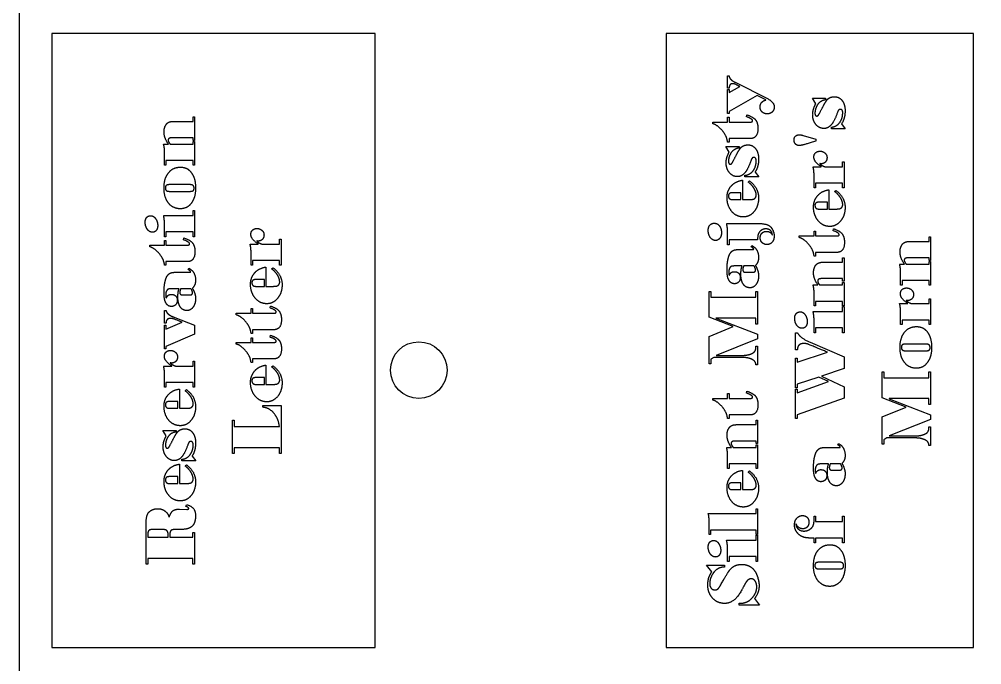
# Model space of a CAD drawing. Header units: millimetres. Extents: x 10 to 778, y 22 to 238.
# Drawn here: x 375 to 434.5, y 150.9 to 190.9 of the extents above; entities that cross this region are included whole.
import ezdxf

# ---------------------------------------------------------------- set-up
doc = ezdxf.new("R2010")
doc.units = ezdxf.units.MM
doc.layers.get('0').update_dxf_attribs({"linetype": 'CONTINUOUS'})

msp = doc.modelspace()

# ---------------------------------------------------------------- linework, layer by layer
for p, q in [((418.79, 186.604), (418.79, 187.374)), ((418.79, 187.374), (418.879, 187.374)), ((419.26, 186.975), (421.262, 185.962)), ((418.879, 186.604), (418.79, 186.604)), ((418.79, 185.036), (418.79, 186.526)), ((418.79, 186.526), (418.879, 186.526)), ((418.879, 186.333), (419.548, 186.714)), ((418.879, 186.526), (418.879, 186.333)), ((420.631, 186.159), (418.879, 185.157)), ((421.166, 185.884), (420.631, 186.159)), ((421.166, 185.875), (421.166, 185.884)), ((424.242, 185.638), (424.038, 185.982)), ((424.038, 185.982), (424.855, 185.982)), ((424.855, 185.982), (424.855, 185.886)), ((418.879, 185.157), (418.879, 185.036)), ((385.733, 184.556), (385.733, 184.836)), ((385.733, 184.836), (385.824, 184.836)), ((385.824, 184.836), (385.824, 183.381)), ((418.879, 185.036), (418.79, 185.036)), ((418.79, 184.51), (418.79, 184.808)), ((418.79, 184.808), (418.879, 184.808)), ((418.879, 184.808), (418.879, 184.51)), ((419.962, 184.839), (419.989, 184.957)), ((384.527, 184.556), (385.733, 184.556)), ((417.877, 184.409), (417.877, 184.51)), ((417.877, 184.51), (418.79, 184.51)), ((418.879, 184.51), (420.098, 184.51)), ((425.217, 184.103), (425.217, 184.199)), ((426.074, 184.103), (425.217, 184.103)), ((425.843, 184.396), (426.074, 184.103)), ((385.733, 183.538), (384.422, 183.538)), ((385.733, 183.381), (385.733, 183.538)), ((385.824, 183.381), (385.733, 183.381)), ((420.181, 183.492), (418.879, 183.492)), ((418.879, 183.492), (418.879, 183.268)), ((423.472, 183.682), (424.255, 183.454)), ((424.255, 183.454), (424.255, 183.336)), ((383.905, 183.149), (384.207, 183.149)), ((384.317, 183.149), (385.733, 183.149)), ((385.733, 183.149), (385.733, 183.305)), ((385.733, 183.305), (385.824, 183.305)), ((385.824, 183.305), (385.824, 181.847)), ((418.89, 182.658), (418.687, 183.002)), ((418.687, 183.002), (419.503, 183.002)), ((418.879, 183.268), (418.79, 183.268)), ((419.503, 183.002), (419.503, 182.906)), ((383.965, 181.847), (383.965, 182.699)), ((384.055, 181.847), (383.965, 181.847)), ((385.733, 182.131), (384.055, 182.131)), ((384.055, 182.131), (384.055, 181.847)), ((385.733, 181.847), (385.733, 182.131)), ((385.824, 181.847), (385.733, 181.847)), ((424.081, 181.745), (424.588, 181.745)), ((424.501, 181.946), (424.492, 181.937)), ((424.588, 181.745), (424.588, 181.754)), ((424.837, 181.745), (425.908, 181.745)), ((425.908, 181.745), (425.908, 182.043)), ((425.908, 182.043), (426, 182.043)), ((426, 182.043), (426, 180.443)), ((419.866, 181.123), (419.866, 181.219)), ((420.723, 181.123), (419.866, 181.123)), ((420.492, 181.416), (420.723, 181.123)), ((424.141, 180.443), (424.141, 181.19)), ((385.509, 180.643), (384.299, 180.643)), ((419.709, 180.913), (419.709, 179.72)), ((420.063, 180.803), (420.141, 180.875)), ((424.23, 180.443), (424.141, 180.443)), ((425.908, 180.727), (424.23, 180.727)), ((424.23, 180.727), (424.23, 180.443)), ((425.908, 180.443), (425.908, 180.727)), ((426, 180.443), (425.908, 180.443)), ((384.317, 180.225), (385.509, 180.225)), ((419.617, 180.143), (419.087, 180.143)), ((419.617, 179.72), (419.617, 180.143)), ((425.06, 180.324), (425.06, 179.132)), ((425.414, 180.215), (425.492, 180.286)), ((419.087, 179.72), (419.617, 179.72)), ((419.709, 179.72), (420.107, 179.72)), ((424.969, 179.555), (424.438, 179.555)), ((424.969, 179.132), (424.969, 179.555)), ((383.905, 178.742), (385.733, 178.742)), ((385.733, 178.742), (385.733, 179.039)), ((385.733, 179.039), (385.824, 179.039)), ((385.824, 179.039), (385.824, 177.422)), ((424.438, 179.132), (424.969, 179.132)), ((425.06, 179.132), (425.459, 179.132)), ((383.965, 177.422), (383.965, 178.178)), ((418.729, 178.242), (420.649, 178.242)), ((384.055, 177.422), (383.965, 177.422)), ((385.733, 177.726), (384.055, 177.726)), ((384.055, 177.726), (384.055, 177.422)), ((385.733, 177.422), (385.733, 177.726)), ((385.824, 177.422), (385.733, 177.422)), ((418.79, 176.922), (418.79, 177.664)), ((421.55, 177.523), (421.562, 177.532)), ((423.228, 177.365), (423.228, 177.465)), ((423.228, 177.465), (424.141, 177.465)), ((424.141, 177.465), (424.141, 177.763)), ((424.141, 177.763), (424.23, 177.763)), ((424.23, 177.763), (424.23, 177.465)), ((424.23, 177.465), (425.45, 177.465)), ((425.313, 177.794), (425.34, 177.913)), ((383.053, 176.795), (383.053, 176.896)), ((383.053, 176.896), (383.965, 176.896)), ((383.965, 176.896), (383.965, 177.194)), ((383.965, 177.194), (384.055, 177.194)), ((384.055, 177.194), (384.055, 176.896)), ((384.055, 176.896), (385.274, 176.896)), ((385.138, 177.225), (385.164, 177.343)), ((389.256, 176.962), (389.764, 176.962)), ((389.677, 177.163), (389.668, 177.154)), ((389.764, 176.962), (389.764, 176.971)), ((390.012, 176.962), (391.084, 176.962)), ((391.084, 176.962), (391.084, 177.26)), ((391.084, 177.26), (391.176, 177.26)), ((391.176, 177.26), (391.176, 175.66)), ((418.879, 176.922), (418.79, 176.922)), ((420.649, 177.226), (418.879, 177.226)), ((418.879, 177.226), (418.879, 176.922)), ((420.251, 176.794), (420.291, 176.875)), ((420.649, 177.289), (420.649, 177.226)), ((430.054, 177.129), (431.26, 177.129)), ((431.26, 177.129), (431.26, 177.408)), ((431.26, 177.408), (431.351, 177.408)), ((431.351, 177.408), (431.351, 175.954)), ((389.317, 175.66), (389.317, 176.407)), ((419.447, 176.624), (420.291, 176.624)), ((424.23, 176.224), (424.141, 176.224)), ((425.532, 176.447), (424.23, 176.447)), ((424.23, 176.447), (424.23, 176.224)), ((384.055, 175.654), (383.965, 175.654)), ((385.357, 175.878), (384.055, 175.878)), ((384.055, 175.878), (384.055, 175.654)), ((389.406, 175.66), (389.317, 175.66)), ((391.084, 175.944), (389.406, 175.944)), ((389.406, 175.944), (389.406, 175.66)), ((391.084, 175.66), (391.084, 175.944)), ((391.176, 175.66), (391.084, 175.66)), ((424.702, 175.843), (425.908, 175.843)), ((425.908, 175.843), (425.908, 176.123)), ((425.908, 176.123), (426, 176.123)), ((426, 176.123), (426, 174.669)), ((429.432, 175.721), (429.734, 175.721)), ((429.843, 175.721), (431.26, 175.721)), ((431.26, 176.111), (429.949, 176.111)), ((431.26, 175.954), (431.26, 176.111)), ((431.351, 175.954), (431.26, 175.954)), ((431.26, 175.721), (431.26, 175.878)), ((431.26, 175.878), (431.351, 175.878)), ((431.351, 175.878), (431.351, 174.419)), ((384.623, 175.218), (385.466, 175.218)), ((385.426, 175.388), (385.466, 175.469)), ((390.236, 175.541), (390.236, 174.349)), ((390.589, 175.432), (390.668, 175.503)), ((419.687, 175.611), (419.242, 175.611)), ((420.43, 175.611), (419.787, 175.611)), ((419.924, 175.221), (420.338, 175.221)), ((429.492, 174.419), (429.492, 175.272)), ((390.144, 174.772), (389.614, 174.772)), ((390.144, 174.349), (390.144, 174.772)), ((424.081, 174.436), (424.383, 174.436)), ((424.492, 174.436), (425.908, 174.436)), ((425.908, 174.826), (424.597, 174.826)), ((425.908, 174.669), (425.908, 174.826)), ((426, 174.669), (425.908, 174.669)), ((425.908, 174.436), (425.908, 174.593)), ((425.908, 174.593), (426, 174.593)), ((426, 174.593), (426, 173.134)), ((431.26, 174.704), (429.582, 174.704)), ((429.582, 174.704), (429.582, 174.419)), ((431.26, 174.419), (431.26, 174.704)), ((384.862, 174.205), (384.417, 174.205)), ((385.605, 174.205), (384.963, 174.205)), ((389.614, 174.349), (390.144, 174.349)), ((390.236, 174.349), (390.634, 174.349)), ((417.649, 172.441), (417.649, 174.038)), ((417.649, 174.038), (417.754, 174.038)), ((417.754, 174.038), (417.754, 173.673)), ((420.544, 173.673), (420.544, 174.038)), ((420.544, 174.038), (420.649, 174.038)), ((420.649, 174.038), (420.649, 172.013)), ((424.141, 173.134), (424.141, 173.987)), ((429.582, 174.419), (429.492, 174.419)), ((431.351, 174.419), (431.26, 174.419)), ((385.1, 173.815), (385.513, 173.815)), ((417.754, 173.673), (420.544, 173.673)), ((425.908, 173.418), (424.23, 173.418)), ((424.23, 173.418), (424.23, 173.134)), ((425.908, 173.134), (425.908, 173.418)), ((429.432, 173.283), (429.94, 173.283)), ((429.852, 173.484), (429.843, 173.475)), ((429.94, 173.283), (429.94, 173.292)), ((430.188, 173.283), (431.26, 173.283)), ((431.26, 173.283), (431.26, 173.581)), ((431.26, 173.581), (431.351, 173.581)), ((431.351, 173.581), (431.351, 171.981)), ((383.965, 172.07), (383.965, 172.858)), ((383.965, 172.858), (384.055, 172.858)), ((388.404, 172.582), (388.404, 172.682)), ((388.404, 172.682), (389.317, 172.682)), ((389.317, 172.682), (389.317, 172.98)), ((389.317, 172.98), (389.406, 172.98)), ((389.406, 172.98), (389.406, 172.682)), ((389.406, 172.682), (390.625, 172.682)), ((390.489, 173.011), (390.516, 173.13)), ((424.081, 172.796), (425.908, 172.796)), ((424.23, 173.134), (424.141, 173.134)), ((426, 173.134), (425.908, 173.134)), ((425.908, 172.796), (425.908, 173.094)), ((425.908, 173.094), (426, 173.094)), ((426, 173.094), (426, 171.477)), ((429.492, 171.981), (429.492, 172.728)), ((384.055, 172.07), (383.965, 172.07)), ((384.055, 171.699), (385.064, 172.133)), ((384.601, 172.419), (385.824, 171.941)), ((419.141, 171.864), (417.649, 172.441)), ((420.544, 172.389), (418.074, 172.389)), ((418.074, 172.389), (418.074, 172.38)), ((418.074, 172.38), (420.649, 171.387)), ((420.544, 172.013), (420.544, 172.389)), ((424.141, 171.477), (424.141, 172.233)), ((431.26, 172.265), (429.582, 172.265)), ((429.582, 172.265), (429.582, 171.981)), ((431.26, 171.981), (431.26, 172.265)), ((383.965, 170.48), (383.965, 171.941)), ((383.965, 171.941), (384.055, 171.941)), ((384.055, 171.941), (384.055, 171.699)), ((385.824, 171.941), (385.824, 171.384)), ((390.708, 171.664), (389.406, 171.664)), ((389.406, 171.664), (389.406, 171.441)), ((417.649, 171.253), (419.141, 171.864)), ((420.649, 172.013), (420.544, 172.013)), ((423, 170.425), (423, 171.483)), ((423, 171.483), (423.105, 171.483)), ((424.23, 171.477), (424.141, 171.477)), ((425.908, 171.781), (424.23, 171.781)), ((424.23, 171.781), (424.23, 171.477)), ((425.908, 171.477), (425.908, 171.781)), ((426, 171.477), (425.908, 171.477)), ((429.582, 171.981), (429.492, 171.981)), ((431.351, 171.981), (431.26, 171.981)), ((385.824, 171.384), (384.055, 170.623)), ((388.404, 170.776), (388.404, 170.877)), ((388.404, 170.877), (389.317, 170.877)), ((389.406, 171.441), (389.317, 171.441)), ((389.317, 170.877), (389.317, 171.174)), ((389.317, 171.174), (389.406, 171.174)), ((389.406, 171.174), (389.406, 170.877)), ((389.406, 170.877), (390.625, 170.877)), ((390.489, 171.206), (390.516, 171.324)), ((417.649, 169.559), (417.649, 171.253)), ((420.649, 171.094), (418.078, 170.076)), ((420.649, 171.387), (420.649, 171.094)), ((423.893, 170.893), (426, 169.989)), ((384.055, 170.48), (383.965, 170.48)), ((384.055, 170.623), (384.055, 170.48)), ((420.544, 170.588), (420.544, 170.64)), ((420.544, 170.64), (420.649, 170.64)), ((420.649, 170.64), (420.649, 169.485)), ((423.105, 170.425), (423, 170.425)), ((423.105, 169.651), (424.964, 170.273)), ((431.036, 170.777), (429.826, 170.777)), ((429.843, 170.359), (431.036, 170.359)), ((385.733, 169.417), (385.733, 169.715)), ((385.733, 169.715), (385.824, 169.715)), ((385.824, 169.715), (385.824, 168.115)), ((390.708, 169.859), (389.406, 169.859)), ((389.406, 169.859), (389.406, 169.635)), ((417.933, 169.949), (417.754, 169.843)), ((417.754, 169.843), (417.754, 169.559)), ((419.736, 169.949), (417.933, 169.949)), ((418.078, 170.076), (419.669, 170.076)), ((423, 168.074), (423, 169.897)), ((423, 169.897), (423.105, 169.897)), ((423.105, 169.897), (423.105, 169.651)), ((426, 169.989), (426, 169.262)), ((383.905, 169.417), (384.413, 169.417)), ((384.326, 169.619), (384.317, 169.61)), ((384.413, 169.417), (384.413, 169.426)), ((384.661, 169.417), (385.733, 169.417)), ((389.406, 169.635), (389.317, 169.635)), ((390.236, 169.474), (390.236, 168.282)), ((390.589, 169.365), (390.668, 169.436)), ((417.754, 169.559), (417.649, 169.559)), ((420.649, 169.485), (420.544, 169.485)), ((426, 169.262), (424.593, 168.794)), ((383.965, 168.115), (383.965, 168.862)), ((390.144, 168.705), (389.614, 168.705)), ((390.144, 168.282), (390.144, 168.705)), ((424.438, 168.734), (423.105, 168.289)), ((425.038, 168.454), (424.438, 168.734)), ((424.593, 168.794), (426, 168.139)), ((428.351, 167.46), (428.351, 169.057)), ((428.351, 169.057), (428.456, 169.057)), ((428.456, 169.057), (428.456, 168.692)), ((428.456, 168.692), (431.246, 168.692)), ((431.246, 168.692), (431.246, 169.057)), ((431.246, 169.057), (431.351, 169.057)), ((431.351, 169.057), (431.351, 167.032)), ((384.055, 168.115), (383.965, 168.115)), ((385.733, 168.399), (384.055, 168.399)), ((384.055, 168.399), (384.055, 168.115)), ((384.885, 167.997), (384.885, 166.804)), ((385.238, 167.887), (385.317, 167.959)), ((385.733, 168.115), (385.733, 168.399)), ((385.824, 168.115), (385.733, 168.115)), ((389.614, 168.282), (390.144, 168.282)), ((390.236, 168.282), (390.634, 168.282)), ((423.105, 168.074), (423, 168.074)), ((423, 166.172), (423, 167.982)), ((423, 167.982), (423.105, 167.982)), ((423.105, 167.767), (425.038, 168.454)), ((423.105, 168.289), (423.105, 168.074)), ((423.105, 167.982), (423.105, 167.767)), ((426, 168.139), (426, 167.427)), ((417.877, 167.313), (417.877, 167.414)), ((417.877, 167.414), (418.79, 167.414)), ((418.79, 167.414), (418.79, 167.711)), ((418.79, 167.711), (418.879, 167.711)), ((418.879, 167.711), (418.879, 167.414)), ((418.879, 167.414), (420.098, 167.414)), ((419.962, 167.743), (419.989, 167.861)), ((426, 167.427), (423.105, 166.407)), ((429.843, 166.883), (428.351, 167.46)), ((431.246, 167.408), (428.776, 167.408)), ((428.776, 167.408), (428.776, 167.399)), ((428.776, 167.399), (431.351, 166.406)), ((431.246, 167.032), (431.246, 167.408)), ((384.793, 167.227), (384.263, 167.227)), ((384.263, 166.804), (384.793, 166.804)), ((384.793, 166.804), (384.793, 167.227)), ((384.885, 166.804), (385.283, 166.804)), ((390.053, 166.866), (390.053, 166.971)), ((390.053, 166.971), (391.176, 166.971)), ((391.176, 166.971), (391.176, 164.007)), ((428.351, 166.272), (429.843, 166.883)), ((431.351, 167.032), (431.246, 167.032)), ((418.879, 166.172), (418.79, 166.172)), ((420.181, 166.396), (418.879, 166.396)), ((418.879, 166.396), (418.879, 166.172)), ((423.105, 166.172), (423, 166.172)), ((423.105, 166.407), (423.105, 166.172)), ((428.351, 164.578), (428.351, 166.272)), ((431.351, 166.113), (428.781, 165.095)), ((431.351, 166.406), (431.351, 166.113)), ((388.176, 164.007), (388.176, 166.06)), ((388.176, 166.06), (388.281, 166.06)), ((388.281, 166.06), (388.281, 165.671)), ((388.281, 165.671), (391.07, 165.671)), ((419.351, 165.792), (420.557, 165.792)), ((420.557, 165.792), (420.557, 166.072)), ((420.557, 166.072), (420.649, 166.072)), ((420.649, 166.072), (420.649, 164.617)), ((431.246, 165.607), (431.246, 165.659)), ((431.246, 165.659), (431.351, 165.659)), ((431.351, 165.659), (431.351, 164.504)), ((384.066, 165.091), (383.862, 165.435)), ((383.862, 165.435), (384.679, 165.435)), ((384.679, 165.435), (384.679, 165.339)), ((428.635, 164.968), (428.456, 164.862)), ((430.438, 164.968), (428.635, 164.968)), ((428.781, 165.095), (430.371, 165.095)), ((391.07, 164.365), (388.281, 164.365)), ((388.281, 164.365), (388.281, 164.007)), ((391.07, 164.007), (391.07, 164.365)), ((418.729, 164.385), (419.031, 164.385)), ((419.141, 164.385), (420.557, 164.385)), ((420.557, 164.774), (419.246, 164.774)), ((420.557, 164.617), (420.557, 164.774)), ((420.649, 164.617), (420.557, 164.617)), ((420.557, 164.385), (420.557, 164.541)), ((420.557, 164.541), (420.649, 164.541)), ((420.649, 164.541), (420.649, 163.083)), ((424.799, 164.376), (425.642, 164.376)), ((425.602, 164.546), (425.642, 164.626)), ((428.456, 164.578), (428.351, 164.578)), ((428.456, 164.862), (428.456, 164.578)), ((431.351, 164.504), (431.246, 164.504)), ((385.668, 163.849), (385.898, 163.556)), ((388.281, 164.007), (388.176, 164.007)), ((391.176, 164.007), (391.07, 164.007)), ((418.79, 163.083), (418.79, 163.935)), ((384.885, 163.346), (384.885, 162.153)), ((385.041, 163.556), (385.041, 163.652)), ((385.898, 163.556), (385.041, 163.556)), ((385.238, 163.236), (385.317, 163.308)), ((420.557, 163.367), (418.879, 163.367)), ((418.879, 163.367), (418.879, 163.083)), ((420.557, 163.083), (420.557, 163.367)), ((425.038, 163.362), (424.593, 163.362)), ((425.781, 163.362), (425.139, 163.362)), ((384.793, 162.576), (384.263, 162.576)), ((384.793, 162.153), (384.793, 162.576)), ((418.879, 163.083), (418.79, 163.083)), ((419.709, 162.964), (419.709, 161.772)), ((420.063, 162.855), (420.141, 162.926)), ((420.649, 163.083), (420.557, 163.083)), ((425.275, 162.973), (425.689, 162.973)), ((384.263, 162.153), (384.793, 162.153)), ((384.885, 162.153), (385.283, 162.153)), ((419.617, 162.195), (419.087, 162.195)), ((419.617, 161.772), (419.617, 162.195)), ((419.087, 161.772), (419.617, 161.772)), ((419.709, 161.772), (420.107, 161.772)), ((385.292, 160.726), (385.321, 160.836)), ((384.88, 160.565), (385.339, 160.551)), ((417.593, 160.289), (420.557, 160.289)), ((420.557, 160.289), (420.557, 160.577)), ((420.557, 160.577), (420.649, 160.577)), ((420.649, 160.577), (420.649, 158.991)), ((382.824, 157.164), (382.824, 159.654)), ((417.649, 158.991), (417.649, 159.83)), ((423.027, 159.66), (423.022, 159.609)), ((423.036, 159.66), (423.027, 159.66)), ((424.141, 159.866), (424.141, 160.121)), ((424.141, 160.121), (424.23, 160.121)), ((424.23, 160.121), (424.23, 159.796)), ((424.23, 159.796), (425.908, 159.796)), ((425.908, 159.796), (425.908, 160.121)), ((425.908, 160.121), (426, 160.121)), ((426, 160.121), (426, 158.49)), ((382.93, 158.974), (382.93, 158.824)), ((383.874, 159.305), (383.24, 159.305)), ((385.719, 158.824), (385.719, 159.126)), ((385.719, 159.126), (385.824, 159.126)), ((385.824, 159.126), (385.824, 157.164)), ((417.74, 158.991), (417.649, 158.991)), ((420.557, 159.271), (417.74, 159.271)), ((417.74, 159.271), (417.74, 158.991)), ((420.557, 158.991), (420.557, 159.271)), ((420.649, 158.991), (420.557, 158.991)), ((382.93, 158.824), (384.194, 158.824)), ((384.194, 158.824), (384.194, 158.903)), ((384.299, 158.824), (385.719, 158.824)), ((418.729, 158.649), (420.557, 158.649)), ((420.557, 158.649), (420.557, 158.946)), ((420.557, 158.946), (420.649, 158.946)), ((420.649, 158.946), (420.649, 157.329)), ((424.141, 158.779), (423.85, 158.779)), ((424.141, 158.49), (424.141, 158.779)), ((424.23, 158.49), (424.141, 158.49)), ((425.908, 158.779), (424.23, 158.779)), ((424.23, 158.779), (424.23, 158.49)), ((425.908, 158.49), (425.908, 158.779)), ((426, 158.49), (425.908, 158.49)), ((418.79, 157.329), (418.79, 158.085)), ((385.719, 157.518), (382.93, 157.518)), ((382.93, 157.518), (382.93, 157.164)), ((385.719, 157.164), (385.719, 157.518)), ((418.879, 157.329), (418.79, 157.329)), ((420.557, 157.633), (418.879, 157.633)), ((418.879, 157.633), (418.879, 157.329)), ((420.557, 157.329), (420.557, 157.633)), ((420.649, 157.329), (420.557, 157.329)), ((425.685, 157.282), (424.474, 157.282)), ((382.93, 157.164), (382.824, 157.164)), ((385.824, 157.164), (385.719, 157.164)), ((417.808, 156.678), (417.497, 157.089)), ((417.497, 157.089), (418.606, 157.089)), ((418.606, 157.089), (418.606, 156.98)), ((424.492, 156.864), (425.685, 156.864)), ((420.456, 155.029), (420.772, 154.626)), ((419.508, 154.626), (419.508, 154.74)), ((419.508, 154.74), (419.521, 154.74)), ((420.772, 154.626), (419.508, 154.626))]:
    msp.add_line(p, q)
msp.add_lwpolyline([(494.316, 27.8), (494.316, 231.8), (494.316, 237.8), (494.316, 237.818), (494.288, 237.871), (494.231, 237.9), (494.217, 237.9), (491.215, 237.9), (378.079, 237.9), (375.077, 237.9), (375.059, 237.9), (375.01, 237.871), (374.978, 237.818), (374.978, 237.8), (374.978, 231.8), (374.978, 27.8)])
for points in [[(397, 152), (397, 190), (377, 190), (377, 152)], [(434, 152), (434, 190), (415, 190), (415, 152)]]:
    msp.add_lwpolyline(points, close=True)
msp.add_circle((399.691, 169.17), 1.75)
for points in [[(418.879, 187.374), (418.902, 187.244), (418.982, 187.159)], [(418.982, 187.159), (419.063, 187.074), (419.26, 186.975)], [(418.947, 186.82), (418.895, 186.752), (418.879, 186.604)], [(419.119, 186.888), (419, 186.888), (418.947, 186.82)], [(419.224, 186.869), (419.161, 186.888), (419.119, 186.888)], [(419.548, 186.714), (419.286, 186.85), (419.224, 186.869)], [(420.898, 185.728), (420.996, 185.846), (421.166, 185.875)], [(421.262, 185.962), (421.676, 185.752), (421.676, 185.454)], [(424.855, 185.886), (424.51, 185.837), (424.352, 185.577)], [(424.798, 185.664), (424.888, 185.821), (424.963, 185.906)], [(424.963, 185.906), (425.038, 185.991), (425.152, 186.037)], [(425.152, 186.037), (425.266, 186.083), (425.396, 186.083)], [(425.396, 186.083), (425.698, 186.083), (425.879, 185.843)], [(425.879, 185.843), (426.06, 185.604), (426.06, 185.199)], [(420.801, 185.445), (420.801, 185.611), (420.898, 185.728)], [(420.928, 185.14), (420.801, 185.262), (420.801, 185.445)], [(421.676, 185.454), (421.676, 185.264), (421.555, 185.141)], [(424.054, 184.982), (424.054, 185.295), (424.242, 185.638)], [(424.352, 185.577), (424.195, 185.318), (424.195, 185.056)], [(424.492, 185.085), (424.707, 185.508), (424.798, 185.664)], [(425.661, 185.258), (425.622, 185.217), (425.588, 185.112)], [(425.763, 185.3), (425.7, 185.3), (425.661, 185.258)], [(425.913, 185.098), (425.913, 185.3), (425.763, 185.3)], [(426.06, 185.199), (426.06, 184.734), (425.843, 184.396)], [(420.342, 184.588), (420.342, 184.711), (419.962, 184.839)], [(419.989, 184.957), (420.418, 184.817), (420.545, 184.614)], [(420.3, 184.527), (420.342, 184.544), (420.342, 184.588)], [(420.545, 184.614), (420.671, 184.412), (420.671, 184.125)], [(421.248, 185.018), (421.056, 185.018), (420.928, 185.14)], [(421.555, 185.141), (421.434, 185.018), (421.248, 185.018)], [(424.254, 184.361), (424.054, 184.606), (424.054, 184.982)], [(424.195, 185.056), (424.195, 184.98), (424.227, 184.933)], [(424.227, 184.933), (424.26, 184.886), (424.309, 184.886)], [(424.309, 184.886), (424.365, 184.886), (424.404, 184.935)], [(424.404, 184.935), (424.443, 184.984), (424.492, 185.085)], [(425.588, 185.112), (425.398, 184.559), (425.198, 184.338)], [(425.724, 184.48), (425.913, 184.732), (425.913, 185.098)], [(383.932, 183.905), (383.932, 184.169), (384.064, 184.362)], [(384.064, 184.362), (384.196, 184.556), (384.527, 184.556)], [(418.452, 183.999), (418.152, 184.342), (417.877, 184.409)], [(418.79, 183.268), (418.752, 183.655), (418.452, 183.999)], [(420.098, 184.51), (420.257, 184.51), (420.3, 184.527)], [(420.671, 184.125), (420.671, 183.492), (420.181, 183.492)], [(424.763, 184.116), (424.454, 184.116), (424.254, 184.361)], [(425.198, 184.338), (424.998, 184.116), (424.763, 184.116)], [(425.217, 184.199), (425.535, 184.228), (425.724, 184.48)], [(384.207, 183.149), (383.932, 183.525), (383.932, 183.905)], [(384.422, 183.538), (384.189, 183.538), (384.189, 183.402)], [(384.189, 183.402), (384.189, 183.292), (384.317, 183.149)], [(422.904, 183.407), (422.904, 183.555), (422.993, 183.642)], [(422.991, 183.158), (422.904, 183.255), (422.904, 183.407)], [(422.993, 183.642), (423.083, 183.729), (423.237, 183.729)], [(423.237, 183.729), (423.315, 183.729), (423.472, 183.682)], [(383.965, 182.699), (383.965, 182.909), (383.905, 183.149)], [(419.503, 182.906), (419.159, 182.857), (419.001, 182.597)], [(419.446, 182.685), (419.537, 182.841), (419.612, 182.926)], [(419.612, 182.926), (419.687, 183.011), (419.801, 183.057)], [(419.801, 183.057), (419.915, 183.103), (420.045, 183.103)], [(420.045, 183.103), (420.347, 183.103), (420.528, 182.864)], [(420.528, 182.864), (420.709, 182.624), (420.709, 182.219)], [(423.215, 183.06), (423.078, 183.06), (422.991, 183.158)], [(423.385, 183.081), (423.271, 183.06), (423.215, 183.06)], [(424.255, 183.336), (423.499, 183.101), (423.385, 183.081)], [(418.702, 182.002), (418.702, 182.315), (418.89, 182.658)], [(419.001, 182.597), (418.843, 182.338), (418.843, 182.076)], [(419.141, 182.105), (419.356, 182.528), (419.446, 182.685)], [(420.31, 182.279), (420.271, 182.237), (420.237, 182.132)], [(420.412, 182.32), (420.349, 182.32), (420.31, 182.279)], [(420.562, 182.119), (420.562, 182.32), (420.412, 182.32)], [(420.709, 182.219), (420.709, 181.754), (420.492, 181.416)], [(424.13, 182.345), (424.13, 182.512), (424.233, 182.612)], [(424.588, 181.754), (424.13, 182.043), (424.13, 182.345)], [(424.233, 182.612), (424.336, 182.711), (424.51, 182.711)], [(424.51, 182.711), (424.694, 182.711), (424.818, 182.594)], [(424.818, 182.594), (424.942, 182.477), (424.942, 182.304)], [(424.942, 182.304), (424.942, 182.143), (424.84, 182.038)], [(384.211, 181.376), (384.491, 181.724), (384.959, 181.724)], [(384.959, 181.724), (385.381, 181.724), (385.633, 181.374)], [(418.903, 181.381), (418.702, 181.626), (418.702, 182.002)], [(418.843, 182.076), (418.843, 182), (418.876, 181.953)], [(418.876, 181.953), (418.908, 181.906), (418.958, 181.906)], [(418.958, 181.906), (419.013, 181.906), (419.053, 181.955)], [(419.053, 181.955), (419.092, 182.004), (419.141, 182.105)], [(420.237, 182.132), (420.047, 181.579), (419.847, 181.358)], [(420.372, 181.5), (420.562, 181.752), (420.562, 182.119)], [(424.141, 181.19), (424.141, 181.526), (424.081, 181.745)], [(424.492, 181.937), (424.568, 181.857), (424.68, 181.801)], [(424.584, 181.933), (424.53, 181.933), (424.501, 181.946)], [(424.84, 182.038), (424.738, 181.933), (424.584, 181.933)], [(424.68, 181.801), (424.792, 181.745), (424.837, 181.745)], [(383.932, 180.435), (383.932, 181.028), (384.211, 181.376)], [(385.633, 181.374), (385.885, 181.023), (385.885, 180.431)], [(419.412, 181.136), (419.103, 181.136), (418.903, 181.381)], [(419.847, 181.358), (419.647, 181.136), (419.412, 181.136)], [(419.866, 181.219), (420.183, 181.248), (420.372, 181.5)], [(384.209, 179.5), (383.932, 179.851), (383.932, 180.435)], [(384.076, 180.598), (384.015, 180.554), (384.015, 180.435)], [(384.015, 180.435), (384.015, 180.319), (384.083, 180.272)], [(384.299, 180.643), (384.138, 180.643), (384.076, 180.598)], [(385.728, 180.593), (385.663, 180.643), (385.509, 180.643)], [(385.885, 180.431), (385.885, 179.851), (385.624, 179.5)], [(385.793, 180.417), (385.793, 180.543), (385.728, 180.593)], [(385.729, 180.268), (385.793, 180.312), (385.793, 180.417)], [(418.756, 179.855), (418.756, 180.26), (419.012, 180.554)], [(419.012, 180.554), (419.268, 180.848), (419.709, 180.913)], [(420.427, 180.413), (420.293, 180.633), (420.063, 180.803)], [(420.141, 180.875), (420.709, 180.443), (420.709, 179.83)], [(420.562, 179.991), (420.562, 180.192), (420.427, 180.413)], [(384.083, 180.272), (384.151, 180.225), (384.317, 180.225)], [(385.509, 180.225), (385.666, 180.225), (385.729, 180.268)], [(419.046, 178.99), (418.756, 179.336), (418.756, 179.855)], [(419.087, 180.143), (418.843, 180.143), (418.843, 179.942)], [(418.843, 179.942), (418.843, 179.72), (419.087, 179.72)], [(420.378, 179.743), (420.459, 179.765), (420.51, 179.83)], [(420.709, 179.83), (420.709, 179.322), (420.437, 178.983)], [(420.51, 179.83), (420.562, 179.895), (420.562, 179.991)], [(424.107, 179.266), (424.107, 179.671), (424.364, 179.965)], [(424.364, 179.965), (424.62, 180.26), (425.06, 180.324)], [(425.779, 179.824), (425.644, 180.045), (425.414, 180.215)], [(425.492, 180.286), (426.06, 179.855), (426.06, 179.242)], [(425.913, 179.403), (425.913, 179.604), (425.779, 179.824)], [(384.941, 179.149), (384.487, 179.149), (384.209, 179.5)], [(385.624, 179.5), (385.364, 179.149), (384.941, 179.149)], [(420.107, 179.72), (420.298, 179.72), (420.378, 179.743)], [(424.397, 178.402), (424.107, 178.747), (424.107, 179.266)], [(424.438, 179.555), (424.195, 179.555), (424.195, 179.353)], [(424.195, 179.353), (424.195, 179.132), (424.438, 179.132)], [(425.729, 179.154), (425.81, 179.177), (425.861, 179.242)], [(426.06, 179.242), (426.06, 178.734), (425.789, 178.395)], [(425.861, 179.242), (425.913, 179.306), (425.913, 179.403)], [(382.768, 178.317), (382.768, 178.504), (382.861, 178.612)], [(382.861, 178.612), (382.954, 178.719), (383.117, 178.719)], [(383.117, 178.719), (383.283, 178.719), (383.413, 178.535)], [(383.965, 178.178), (383.965, 178.464), (383.905, 178.742)], [(419.765, 178.644), (419.336, 178.644), (419.046, 178.99)], [(420.437, 178.983), (420.166, 178.644), (419.765, 178.644)], [(425.459, 179.132), (425.649, 179.132), (425.729, 179.154)], [(382.902, 177.879), (382.768, 178.062), (382.768, 178.317)], [(383.413, 178.535), (383.543, 178.35), (383.543, 178.104)], [(383.543, 178.104), (383.543, 177.921), (383.453, 177.809)], [(417.593, 177.817), (417.593, 178.02), (417.695, 178.138)], [(417.695, 178.138), (417.796, 178.255), (417.973, 178.255)], [(417.973, 178.255), (418.163, 178.255), (418.289, 178.086)], [(418.289, 178.086), (418.414, 177.917), (418.414, 177.655)], [(418.79, 177.664), (418.79, 178.004), (418.729, 178.242)], [(420.649, 178.242), (421.3, 178.242), (421.485, 177.994)], [(425.116, 178.056), (424.687, 178.056), (424.397, 178.402)], [(425.789, 178.395), (425.517, 178.056), (425.116, 178.056)], [(383.218, 177.697), (383.035, 177.697), (382.902, 177.879)], [(383.453, 177.809), (383.364, 177.697), (383.218, 177.697)], [(389.305, 177.562), (389.305, 177.729), (389.408, 177.829)], [(389.764, 176.971), (389.305, 177.26), (389.305, 177.562)], [(389.408, 177.829), (389.511, 177.928), (389.686, 177.928)], [(389.686, 177.928), (389.869, 177.928), (389.993, 177.811)], [(389.993, 177.811), (390.117, 177.694), (390.117, 177.521)], [(390.117, 177.521), (390.117, 177.36), (390.016, 177.255)], [(417.724, 177.369), (417.593, 177.55), (417.593, 177.817)], [(418.414, 177.655), (418.414, 177.452), (418.308, 177.32)], [(420.803, 177.758), (420.649, 177.613), (420.649, 177.289)], [(421.161, 177.904), (420.958, 177.904), (420.803, 177.758)], [(420.81, 177.358), (420.81, 177.532), (420.916, 177.642)], [(420.916, 177.642), (421.022, 177.752), (421.195, 177.752)], [(421.562, 177.532), (421.519, 177.904), (421.161, 177.904)], [(421.195, 177.752), (421.465, 177.752), (421.55, 177.523)], [(421.485, 177.994), (421.671, 177.747), (421.671, 177.454)], [(421.671, 177.454), (421.671, 177.224), (421.546, 177.079)], [(425.694, 177.544), (425.694, 177.667), (425.313, 177.794)], [(425.34, 177.913), (425.77, 177.772), (425.896, 177.569)], [(425.45, 177.465), (425.609, 177.465), (425.651, 177.482)], [(425.651, 177.482), (425.694, 177.499), (425.694, 177.544)], [(425.896, 177.569), (426.022, 177.367), (426.022, 177.081)], [(385.518, 176.974), (385.518, 177.097), (385.138, 177.225)], [(385.164, 177.343), (385.594, 177.202), (385.72, 177)], [(385.274, 176.896), (385.433, 176.896), (385.475, 176.913)], [(385.475, 176.913), (385.518, 176.93), (385.518, 176.974)], [(385.72, 177), (385.847, 176.798), (385.847, 176.511)], [(389.317, 176.407), (389.317, 176.743), (389.256, 176.962)], [(389.668, 177.154), (389.744, 177.074), (389.856, 177.018)], [(389.76, 177.15), (389.706, 177.15), (389.677, 177.163)], [(390.016, 177.255), (389.914, 177.15), (389.76, 177.15)], [(389.856, 177.018), (389.968, 176.962), (390.012, 176.962)], [(418.043, 177.188), (417.855, 177.188), (417.724, 177.369)], [(418.308, 177.32), (418.201, 177.188), (418.043, 177.188)], [(420.291, 176.875), (420.709, 176.671), (420.709, 176.13)], [(420.927, 177.054), (420.81, 177.172), (420.81, 177.358)], [(421.226, 176.935), (421.045, 176.935), (420.927, 177.054)], [(421.546, 177.079), (421.421, 176.935), (421.226, 176.935)], [(423.803, 176.954), (423.503, 177.298), (423.228, 177.365)], [(424.141, 176.224), (424.103, 176.611), (423.803, 176.954)], [(426.022, 177.081), (426.022, 176.447), (425.532, 176.447)], [(429.459, 176.478), (429.459, 176.742), (429.591, 176.935)], [(429.591, 176.935), (429.723, 177.129), (430.054, 177.129)], [(383.628, 176.385), (383.328, 176.728), (383.053, 176.795)], [(383.965, 175.654), (383.927, 176.041), (383.628, 176.385)], [(385.847, 176.511), (385.847, 175.878), (385.357, 175.878)], [(418.814, 176.013), (418.872, 176.28), (418.961, 176.405)], [(418.961, 176.405), (419.049, 176.53), (419.147, 176.577)], [(419.147, 176.577), (419.244, 176.624), (419.447, 176.624)], [(420.405, 176.66), (420.405, 176.702), (420.251, 176.794)], [(420.291, 176.624), (420.36, 176.624), (420.383, 176.63)], [(420.383, 176.63), (420.405, 176.635), (420.405, 176.66)], [(429.734, 175.721), (429.459, 176.097), (429.459, 176.478)], [(418.756, 175.331), (418.756, 175.747), (418.814, 176.013)], [(420.709, 176.13), (420.709, 175.834), (420.512, 175.633)], [(420.512, 175.633), (420.709, 175.32), (420.709, 175.007)], [(424.107, 175.192), (424.107, 175.456), (424.239, 175.65)], [(424.239, 175.65), (424.371, 175.843), (424.702, 175.843)], [(429.492, 175.272), (429.492, 175.482), (429.432, 175.721)], [(429.949, 176.111), (429.716, 176.111), (429.716, 175.974)], [(429.716, 175.974), (429.716, 175.865), (429.843, 175.721)], [(384.136, 174.999), (384.225, 175.124), (384.322, 175.171)], [(384.322, 175.171), (384.419, 175.218), (384.623, 175.218)], [(385.581, 175.254), (385.581, 175.296), (385.426, 175.388)], [(385.466, 175.469), (385.885, 175.265), (385.885, 174.724)], [(385.466, 175.218), (385.536, 175.218), (385.558, 175.224)], [(385.558, 175.224), (385.581, 175.229), (385.581, 175.254)], [(389.283, 174.483), (389.283, 174.888), (389.539, 175.182)], [(389.539, 175.182), (389.795, 175.477), (390.236, 175.541)], [(390.954, 175.041), (390.82, 175.262), (390.589, 175.432)], [(390.668, 175.503), (391.236, 175.072), (391.236, 174.459)], [(391.088, 174.62), (391.088, 174.821), (390.954, 175.041)], [(418.876, 174.726), (418.756, 174.94), (418.756, 175.331)], [(418.895, 175.43), (418.861, 175.338), (418.861, 175.226)], [(418.861, 175.226), (418.861, 175.085), (418.895, 175.016)], [(418.994, 175.566), (418.928, 175.521), (418.895, 175.43)], [(418.895, 175.016), (418.966, 175.257), (419.215, 175.257)], [(419.242, 175.611), (419.06, 175.611), (418.994, 175.566)], [(419.215, 175.257), (419.38, 175.257), (419.479, 175.159)], [(419.479, 175.159), (419.577, 175.06), (419.577, 174.897)], [(419.613, 175.089), (419.613, 175.387), (419.687, 175.611)], [(419.762, 174.481), (419.613, 174.702), (419.613, 175.089)], [(419.787, 175.611), (419.732, 175.468), (419.732, 175.387)], [(419.732, 175.387), (419.732, 175.298), (419.776, 175.26)], [(419.776, 175.26), (419.821, 175.221), (419.924, 175.221)], [(420.338, 175.221), (420.526, 175.221), (420.526, 175.358)], [(420.526, 175.358), (420.526, 175.438), (420.43, 175.611)], [(424.383, 174.436), (424.107, 174.812), (424.107, 175.192)], [(383.932, 173.925), (383.932, 174.341), (383.99, 174.607)], [(383.99, 174.607), (384.048, 174.874), (384.136, 174.999)], [(385.885, 174.724), (385.885, 174.428), (385.688, 174.227)], [(389.573, 173.619), (389.283, 173.964), (389.283, 174.483)], [(389.614, 174.772), (389.37, 174.772), (389.37, 174.57)], [(389.37, 174.57), (389.37, 174.349), (389.614, 174.349)], [(390.905, 174.371), (390.985, 174.394), (391.037, 174.459)], [(391.236, 174.459), (391.236, 173.951), (390.964, 173.612)], [(391.037, 174.459), (391.088, 174.523), (391.088, 174.62)], [(419.215, 174.512), (418.996, 174.512), (418.876, 174.726)], [(419.477, 174.619), (419.376, 174.512), (419.215, 174.512)], [(419.577, 174.897), (419.577, 174.725), (419.477, 174.619)], [(420.172, 174.26), (419.911, 174.26), (419.762, 174.481)], [(420.556, 174.471), (420.403, 174.26), (420.172, 174.26)], [(420.709, 175.007), (420.709, 174.682), (420.556, 174.471)], [(424.141, 173.987), (424.141, 174.197), (424.081, 174.436)], [(424.597, 174.826), (424.365, 174.826), (424.365, 174.689)], [(424.365, 174.689), (424.365, 174.579), (424.492, 174.436)], [(384.051, 173.32), (383.932, 173.534), (383.932, 173.925)], [(384.07, 174.023), (384.037, 173.932), (384.037, 173.82)], [(384.17, 174.16), (384.104, 174.115), (384.07, 174.023)], [(384.07, 173.61), (384.142, 173.851), (384.39, 173.851)], [(384.417, 174.205), (384.236, 174.205), (384.17, 174.16)], [(384.39, 173.851), (384.556, 173.851), (384.654, 173.753)], [(384.789, 173.683), (384.789, 173.981), (384.862, 174.205)], [(384.963, 174.205), (384.907, 174.062), (384.907, 173.981)], [(384.907, 173.981), (384.907, 173.891), (384.952, 173.853)], [(384.952, 173.853), (384.997, 173.815), (385.1, 173.815)], [(385.513, 173.815), (385.701, 173.815), (385.701, 173.952)], [(385.701, 173.952), (385.701, 174.032), (385.605, 174.205)], [(385.688, 174.227), (385.885, 173.914), (385.885, 173.601)], [(390.634, 174.349), (390.824, 174.349), (390.905, 174.371)], [(429.481, 173.883), (429.481, 174.05), (429.584, 174.15)], [(429.94, 173.292), (429.481, 173.581), (429.481, 173.883)], [(429.584, 174.15), (429.687, 174.249), (429.861, 174.249)], [(429.861, 174.249), (430.045, 174.249), (430.169, 174.132)], [(430.169, 174.132), (430.293, 174.015), (430.293, 173.842)], [(430.293, 173.842), (430.293, 173.681), (430.191, 173.576)], [(384.037, 173.82), (384.037, 173.679), (384.07, 173.61)], [(384.39, 173.106), (384.171, 173.106), (384.051, 173.32)], [(384.753, 173.491), (384.753, 173.319), (384.652, 173.213)], [(384.654, 173.753), (384.753, 173.654), (384.753, 173.491)], [(384.937, 173.075), (384.789, 173.296), (384.789, 173.683)], [(385.885, 173.601), (385.885, 173.276), (385.732, 173.065)], [(390.292, 173.273), (389.862, 173.273), (389.573, 173.619)], [(390.964, 173.612), (390.692, 173.273), (390.292, 173.273)], [(429.492, 172.728), (429.492, 173.064), (429.432, 173.283)], [(429.843, 173.475), (429.919, 173.395), (430.031, 173.339)], [(429.935, 173.471), (429.881, 173.471), (429.852, 173.484)], [(430.191, 173.576), (430.089, 173.471), (429.935, 173.471)], [(430.031, 173.339), (430.143, 173.283), (430.188, 173.283)], [(384.055, 172.858), (384.075, 172.789), (384.096, 172.746)], [(384.096, 172.746), (384.117, 172.704), (384.15, 172.669)], [(384.15, 172.669), (384.182, 172.634), (384.282, 172.57)], [(384.652, 173.213), (384.551, 173.106), (384.39, 173.106)], [(385.348, 172.853), (385.086, 172.853), (384.937, 173.075)], [(385.732, 173.065), (385.578, 172.853), (385.348, 172.853)], [(390.869, 172.761), (390.869, 172.884), (390.489, 173.011)], [(390.516, 173.13), (390.945, 172.989), (391.072, 172.786)], [(390.625, 172.682), (390.784, 172.682), (390.827, 172.699)], [(390.827, 172.699), (390.869, 172.716), (390.869, 172.761)], [(391.072, 172.786), (391.198, 172.584), (391.198, 172.298)], [(422.944, 172.371), (422.944, 172.559), (423.037, 172.667)], [(423.037, 172.667), (423.13, 172.774), (423.293, 172.774)], [(423.293, 172.774), (423.459, 172.774), (423.588, 172.589)], [(424.141, 172.233), (424.141, 172.519), (424.081, 172.796)], [(384.33, 172.368), (384.068, 172.368), (384.055, 172.07)], [(384.282, 172.57), (384.381, 172.507), (384.601, 172.419)], [(384.441, 172.357), (384.384, 172.368), (384.33, 172.368)], [(385.064, 172.133), (384.498, 172.346), (384.441, 172.357)], [(388.979, 172.171), (388.679, 172.515), (388.404, 172.582)], [(389.317, 171.441), (389.279, 171.828), (388.979, 172.171)], [(391.198, 172.298), (391.198, 171.664), (390.708, 171.664)], [(423.077, 171.934), (422.944, 172.116), (422.944, 172.371)], [(423.588, 172.589), (423.718, 172.405), (423.718, 172.159)], [(423.718, 172.159), (423.718, 171.975), (423.629, 171.864)], [(423.394, 171.752), (423.21, 171.752), (423.077, 171.934)], [(423.105, 171.483), (423.275, 171.157), (423.893, 170.893)], [(423.629, 171.864), (423.539, 171.752), (423.394, 171.752)], [(429.459, 170.569), (429.459, 171.162), (429.738, 171.51)], [(429.738, 171.51), (430.018, 171.858), (430.485, 171.858)], [(430.485, 171.858), (430.908, 171.858), (431.16, 171.508)], [(431.16, 171.508), (431.412, 171.158), (431.412, 170.565)], [(390.869, 170.955), (390.869, 171.078), (390.489, 171.206)], [(390.516, 171.324), (390.945, 171.183), (391.072, 170.981)], [(390.625, 170.877), (390.784, 170.877), (390.827, 170.894)], [(390.827, 170.894), (390.869, 170.911), (390.869, 170.955)], [(391.072, 170.981), (391.198, 170.779), (391.198, 170.492)], [(383.954, 170.017), (383.954, 170.185), (384.057, 170.284)], [(384.057, 170.284), (384.16, 170.384), (384.334, 170.384)], [(384.334, 170.384), (384.518, 170.384), (384.642, 170.266)], [(388.979, 170.366), (388.679, 170.709), (388.404, 170.776)], [(389.317, 169.635), (389.279, 170.022), (388.979, 170.366)], [(391.198, 170.492), (391.198, 169.859), (390.708, 169.859)], [(420.102, 170.125), (420.313, 170.174), (420.428, 170.277)], [(420.428, 170.277), (420.544, 170.38), (420.544, 170.588)], [(423.225, 170.73), (423.123, 170.651), (423.105, 170.425)], [(423.517, 170.81), (423.327, 170.81), (423.225, 170.73)], [(423.751, 170.777), (423.655, 170.81), (423.517, 170.81)], [(424.964, 170.273), (423.846, 170.745), (423.751, 170.777)], [(429.736, 169.634), (429.459, 169.985), (429.459, 170.569)], [(429.603, 170.733), (429.541, 170.688), (429.541, 170.569)], [(429.541, 170.569), (429.541, 170.453), (429.61, 170.406)], [(429.826, 170.777), (429.664, 170.777), (429.603, 170.733)], [(429.61, 170.406), (429.678, 170.359), (429.843, 170.359)], [(431.255, 170.727), (431.19, 170.777), (431.036, 170.777)], [(431.036, 170.359), (431.192, 170.359), (431.256, 170.403)], [(431.412, 170.565), (431.412, 169.985), (431.151, 169.634)], [(431.32, 170.551), (431.32, 170.677), (431.255, 170.727)], [(431.256, 170.403), (431.32, 170.446), (431.32, 170.551)], [(384.413, 169.426), (383.954, 169.715), (383.954, 170.017)], [(384.664, 169.71), (384.563, 169.605), (384.408, 169.605)], [(384.642, 170.266), (384.766, 170.149), (384.766, 169.977)], [(384.766, 169.977), (384.766, 169.815), (384.664, 169.71)], [(419.669, 170.076), (419.89, 170.076), (420.102, 170.125)], [(420.298, 169.833), (420.051, 169.949), (419.736, 169.949)], [(420.544, 169.485), (420.544, 169.718), (420.298, 169.833)], [(383.965, 168.862), (383.965, 169.198), (383.905, 169.417)], [(384.317, 169.61), (384.393, 169.529), (384.504, 169.473)], [(384.408, 169.605), (384.355, 169.605), (384.326, 169.619)], [(384.504, 169.473), (384.616, 169.417), (384.661, 169.417)], [(389.283, 168.416), (389.283, 168.821), (389.539, 169.115)], [(389.539, 169.115), (389.795, 169.409), (390.236, 169.474)], [(390.954, 168.974), (390.82, 169.195), (390.589, 169.365)], [(390.668, 169.436), (391.236, 169.004), (391.236, 168.392)], [(430.468, 169.283), (430.013, 169.283), (429.736, 169.634)], [(431.151, 169.634), (430.89, 169.283), (430.468, 169.283)], [(389.614, 168.705), (389.37, 168.705), (389.37, 168.503)], [(389.37, 168.503), (389.37, 168.282), (389.614, 168.282)], [(391.088, 168.553), (391.088, 168.754), (390.954, 168.974)], [(391.037, 168.392), (391.088, 168.456), (391.088, 168.553)], [(384.188, 167.638), (384.444, 167.932), (384.885, 167.997)], [(385.317, 167.959), (385.885, 167.527), (385.885, 166.914)], [(389.573, 167.551), (389.283, 167.897), (389.283, 168.416)], [(390.634, 168.282), (390.824, 168.282), (390.905, 168.304)], [(390.905, 168.304), (390.985, 168.327), (391.037, 168.392)], [(391.236, 168.392), (391.236, 167.884), (390.964, 167.545)], [(383.932, 166.938), (383.932, 167.343), (384.188, 167.638)], [(385.603, 167.497), (385.469, 167.717), (385.238, 167.887)], [(385.737, 167.075), (385.737, 167.276), (385.603, 167.497)], [(390.292, 167.206), (389.862, 167.206), (389.573, 167.551)], [(390.964, 167.545), (390.692, 167.206), (390.292, 167.206)], [(418.452, 166.903), (418.152, 167.246), (417.877, 167.313)], [(420.342, 167.492), (420.342, 167.615), (419.962, 167.743)], [(419.989, 167.861), (420.418, 167.72), (420.545, 167.518)], [(420.098, 167.414), (420.257, 167.414), (420.3, 167.431)], [(420.3, 167.431), (420.342, 167.447), (420.342, 167.492)], [(420.545, 167.518), (420.671, 167.315), (420.671, 167.029)], [(384.221, 166.074), (383.932, 166.419), (383.932, 166.938)], [(384.263, 167.227), (384.019, 167.227), (384.019, 167.026)], [(384.019, 167.026), (384.019, 166.804), (384.263, 166.804)], [(385.283, 166.804), (385.473, 166.804), (385.554, 166.827)], [(385.554, 166.827), (385.634, 166.849), (385.686, 166.914)], [(385.885, 166.914), (385.885, 166.406), (385.613, 166.067)], [(385.686, 166.914), (385.737, 166.979), (385.737, 167.075)], [(390.733, 166.494), (390.444, 166.841), (390.053, 166.866)], [(418.79, 166.172), (418.752, 166.559), (418.452, 166.903)], [(420.671, 167.029), (420.671, 166.396), (420.181, 166.396)], [(391.07, 165.671), (391.021, 166.148), (390.733, 166.494)], [(384.941, 165.728), (384.511, 165.728), (384.221, 166.074)], [(385.613, 166.067), (385.341, 165.728), (384.941, 165.728)], [(384.977, 165.49), (385.091, 165.536), (385.22, 165.536)], [(385.22, 165.536), (385.522, 165.536), (385.704, 165.296)], [(418.756, 165.141), (418.756, 165.405), (418.888, 165.598)], [(418.888, 165.598), (419.02, 165.792), (419.351, 165.792)], [(431.131, 165.296), (431.246, 165.399), (431.246, 165.607)], [(383.878, 164.435), (383.878, 164.748), (384.066, 165.091)], [(384.177, 165.03), (384.019, 164.771), (384.019, 164.509)], [(384.679, 165.339), (384.334, 165.29), (384.177, 165.03)], [(384.317, 164.538), (384.531, 164.961), (384.622, 165.117)], [(384.622, 165.117), (384.713, 165.274), (384.787, 165.359)], [(384.787, 165.359), (384.862, 165.444), (384.977, 165.49)], [(385.704, 165.296), (385.885, 165.057), (385.885, 164.652)], [(419.031, 164.385), (418.756, 164.761), (418.756, 165.141)], [(430.371, 165.095), (430.593, 165.095), (430.804, 165.144)], [(431, 164.852), (430.754, 164.968), (430.438, 164.968)], [(430.804, 165.144), (431.016, 165.194), (431.131, 165.296)], [(384.078, 163.814), (383.878, 164.059), (383.878, 164.435)], [(384.019, 164.509), (384.019, 164.433), (384.051, 164.386)], [(384.051, 164.386), (384.084, 164.339), (384.133, 164.339)], [(384.133, 164.339), (384.189, 164.339), (384.228, 164.388)], [(384.228, 164.388), (384.267, 164.437), (384.317, 164.538)], [(385.413, 164.565), (385.223, 164.012), (385.022, 163.791)], [(385.485, 164.711), (385.446, 164.67), (385.413, 164.565)], [(385.587, 164.753), (385.525, 164.753), (385.485, 164.711)], [(385.548, 163.933), (385.737, 164.185), (385.737, 164.551)], [(385.737, 164.551), (385.737, 164.753), (385.587, 164.753)], [(385.885, 164.652), (385.885, 164.187), (385.668, 163.849)], [(418.79, 163.935), (418.79, 164.145), (418.729, 164.385)], [(419.246, 164.774), (419.013, 164.774), (419.013, 164.638)], [(419.013, 164.638), (419.013, 164.528), (419.141, 164.385)], [(424.312, 164.157), (424.4, 164.282), (424.498, 164.329)], [(424.498, 164.329), (424.595, 164.376), (424.799, 164.376)], [(425.756, 164.412), (425.756, 164.454), (425.602, 164.546)], [(425.642, 164.626), (426.06, 164.423), (426.06, 163.881)], [(425.642, 164.376), (425.711, 164.376), (425.734, 164.381)], [(425.734, 164.381), (425.756, 164.387), (425.756, 164.412)], [(431.246, 164.504), (431.246, 164.737), (431, 164.852)], [(384.587, 163.569), (384.279, 163.569), (384.078, 163.814)], [(385.022, 163.791), (384.822, 163.569), (384.587, 163.569)], [(385.041, 163.652), (385.359, 163.681), (385.548, 163.933)], [(424.107, 163.083), (424.107, 163.499), (424.166, 163.765)], [(424.166, 163.765), (424.224, 164.031), (424.312, 164.157)], [(426.06, 163.881), (426.06, 163.586), (425.864, 163.385)], [(384.188, 162.987), (384.444, 163.281), (384.885, 163.346)], [(385.603, 162.846), (385.469, 163.066), (385.238, 163.236)], [(385.317, 163.308), (385.885, 162.876), (385.885, 162.263)], [(424.246, 163.181), (424.213, 163.089), (424.213, 162.978)], [(424.346, 163.318), (424.28, 163.273), (424.246, 163.181)], [(424.593, 163.362), (424.412, 163.362), (424.346, 163.318)], [(424.964, 162.841), (424.964, 163.139), (425.038, 163.362)], [(425.139, 163.362), (425.083, 163.219), (425.083, 163.139)], [(425.083, 163.139), (425.083, 163.049), (425.128, 163.011)], [(425.877, 163.11), (425.877, 163.19), (425.781, 163.362)], [(425.864, 163.385), (426.06, 163.072), (426.06, 162.758)], [(383.932, 162.287), (383.932, 162.692), (384.188, 162.987)], [(384.263, 162.576), (384.019, 162.576), (384.019, 162.375)], [(385.737, 162.424), (385.737, 162.625), (385.603, 162.846)], [(418.756, 161.906), (418.756, 162.311), (419.012, 162.605)], [(419.012, 162.605), (419.268, 162.899), (419.709, 162.964)], [(420.427, 162.464), (420.293, 162.685), (420.063, 162.855)], [(420.141, 162.926), (420.709, 162.494), (420.709, 161.881)], [(424.227, 162.478), (424.107, 162.691), (424.107, 163.083)], [(424.213, 162.978), (424.213, 162.837), (424.246, 162.767)], [(424.246, 162.767), (424.318, 163.009), (424.566, 163.009)], [(424.566, 163.009), (424.732, 163.009), (424.83, 162.911)], [(424.928, 162.649), (424.928, 162.477), (424.828, 162.37)], [(424.83, 162.911), (424.928, 162.812), (424.928, 162.649)], [(425.113, 162.233), (424.964, 162.454), (424.964, 162.841)], [(425.128, 163.011), (425.172, 162.973), (425.275, 162.973)], [(425.689, 162.973), (425.877, 162.973), (425.877, 163.11)], [(426.06, 162.758), (426.06, 162.434), (425.907, 162.223)], [(384.221, 161.423), (383.932, 161.768), (383.932, 162.287)], [(384.019, 162.375), (384.019, 162.153), (384.263, 162.153)], [(385.283, 162.153), (385.473, 162.153), (385.554, 162.176)], [(385.554, 162.176), (385.634, 162.198), (385.686, 162.263)], [(385.885, 162.263), (385.885, 161.755), (385.613, 161.416)], [(385.686, 162.263), (385.737, 162.328), (385.737, 162.424)], [(419.087, 162.195), (418.843, 162.195), (418.843, 161.993)], [(418.843, 161.993), (418.843, 161.772), (419.087, 161.772)], [(420.562, 162.043), (420.562, 162.244), (420.427, 162.464)], [(420.51, 161.881), (420.562, 161.946), (420.562, 162.043)], [(424.566, 162.264), (424.347, 162.264), (424.227, 162.478)], [(424.828, 162.37), (424.727, 162.264), (424.566, 162.264)], [(425.523, 162.011), (425.262, 162.011), (425.113, 162.233)], [(425.907, 162.223), (425.754, 162.011), (425.523, 162.011)], [(384.941, 161.077), (384.511, 161.077), (384.221, 161.423)], [(385.613, 161.416), (385.341, 161.077), (384.941, 161.077)], [(419.046, 161.041), (418.756, 161.387), (418.756, 161.906)], [(420.107, 161.772), (420.298, 161.772), (420.378, 161.794)], [(420.378, 161.794), (420.459, 161.817), (420.51, 161.881)], [(420.709, 161.881), (420.709, 161.374), (420.437, 161.035)], [(385.321, 160.836), (385.88, 160.735), (385.88, 160.171)], [(419.765, 160.696), (419.336, 160.696), (419.046, 161.041)], [(420.437, 161.035), (420.166, 160.696), (419.765, 160.696)], [(382.824, 159.654), (382.824, 160.245), (383.036, 160.418)], [(383.036, 160.418), (383.247, 160.592), (383.534, 160.592)], [(383.534, 160.592), (383.793, 160.592), (383.98, 160.457)], [(383.98, 160.457), (384.167, 160.323), (384.247, 160.075)], [(384.247, 160.075), (384.359, 160.386), (384.498, 160.475)], [(384.498, 160.475), (384.636, 160.565), (384.88, 160.565)], [(385.416, 160.673), (385.366, 160.71), (385.292, 160.726)], [(385.339, 160.551), (385.466, 160.551), (385.466, 160.607)], [(385.466, 160.607), (385.466, 160.636), (385.416, 160.673)], [(385.88, 160.171), (385.88, 159.927), (385.826, 159.762)], [(417.649, 159.83), (417.649, 160.112), (417.593, 160.289)], [(423.073, 160.004), (423.215, 160.168), (423.43, 160.168)], [(423.43, 160.168), (423.602, 160.168), (423.713, 160.053)], [(385.826, 159.762), (385.771, 159.596), (385.653, 159.492)], [(422.931, 159.595), (422.931, 159.841), (423.073, 160.004)], [(423.178, 159.018), (422.931, 159.257), (422.931, 159.595)], [(423.022, 159.609), (423.022, 159.45), (423.166, 159.33)], [(423.452, 159.351), (423.143, 159.351), (423.036, 159.66)], [(423.713, 160.053), (423.823, 159.937), (423.823, 159.761)], [(423.823, 159.761), (423.823, 159.579), (423.72, 159.465)], [(424.086, 159.545), (424.141, 159.671), (424.141, 159.866)], [(382.99, 159.24), (382.93, 159.176), (382.93, 158.974)], [(383.24, 159.305), (383.05, 159.305), (382.99, 159.24)], [(384.122, 159.221), (384.05, 159.305), (383.874, 159.305)], [(384.194, 158.903), (384.194, 159.138), (384.122, 159.221)], [(384.355, 159.236), (384.294, 159.171), (384.294, 158.99)], [(384.294, 158.99), (384.294, 158.88), (384.299, 158.824)], [(384.587, 159.301), (384.415, 159.301), (384.355, 159.236)], [(385.362, 159.345), (385.189, 159.301), (384.587, 159.301)], [(385.653, 159.492), (385.536, 159.388), (385.362, 159.345)], [(423.166, 159.33), (423.309, 159.21), (423.512, 159.21)], [(423.85, 158.779), (423.425, 158.779), (423.178, 159.018)], [(423.72, 159.465), (423.617, 159.351), (423.452, 159.351)], [(423.512, 159.21), (423.714, 159.21), (423.872, 159.314)], [(423.872, 159.314), (424.031, 159.418), (424.086, 159.545)], [(417.593, 158.224), (417.593, 158.412), (417.686, 158.519)], [(417.686, 158.519), (417.779, 158.626), (417.942, 158.626)], [(417.942, 158.626), (418.107, 158.626), (418.237, 158.442)], [(418.237, 158.442), (418.367, 158.257), (418.367, 158.011)], [(418.79, 158.085), (418.79, 158.371), (418.729, 158.649)], [(424.387, 158.015), (424.667, 158.362), (425.134, 158.362)], [(425.134, 158.362), (425.557, 158.362), (425.809, 158.012)], [(417.726, 157.786), (417.593, 157.969), (417.593, 158.224)], [(418.043, 157.604), (417.859, 157.604), (417.726, 157.786)], [(418.367, 158.011), (418.367, 157.828), (418.277, 157.716)], [(424.107, 157.074), (424.107, 157.667), (424.387, 158.015)], [(425.809, 158.012), (426.06, 157.662), (426.06, 157.069)], [(418.277, 157.716), (418.188, 157.604), (418.043, 157.604)], [(424.252, 157.237), (424.19, 157.192), (424.19, 157.074)], [(424.474, 157.282), (424.313, 157.282), (424.252, 157.237)], [(425.904, 157.232), (425.839, 157.282), (425.685, 157.282)], [(425.969, 157.056), (425.969, 157.181), (425.904, 157.232)], [(417.606, 156.233), (417.647, 156.421), (417.808, 156.678)], [(417.924, 156.635), (417.685, 156.298), (417.685, 155.944)], [(418.606, 156.98), (418.163, 156.973), (417.924, 156.635)], [(418.371, 155.888), (418.74, 156.553), (418.902, 156.766)], [(418.902, 156.766), (419.063, 156.98), (419.244, 157.063)], [(419.244, 157.063), (419.425, 157.145), (419.664, 157.145)], [(419.664, 157.145), (420.031, 157.145), (420.275, 156.951)], [(420.275, 156.951), (420.519, 156.756), (420.63, 156.422)], [(424.385, 156.139), (424.107, 156.49), (424.107, 157.074)], [(424.19, 157.074), (424.19, 156.957), (424.258, 156.911)], [(424.258, 156.911), (424.327, 156.864), (424.492, 156.864)], [(425.685, 156.864), (425.841, 156.864), (425.905, 156.907)], [(426.06, 157.069), (426.06, 156.49), (425.8, 156.139)], [(425.905, 156.907), (425.969, 156.951), (425.969, 157.056)], [(417.566, 155.881), (417.566, 156.045), (417.606, 156.233)], [(419.93, 156.038), (419.864, 155.937), (419.673, 155.573)], [(420.075, 156.198), (419.996, 156.139), (419.93, 156.038)], [(420.246, 156.257), (420.154, 156.257), (420.075, 156.198)], [(420.5, 156.113), (420.403, 156.257), (420.246, 156.257)], [(420.597, 155.734), (420.597, 155.969), (420.5, 156.113)], [(420.63, 156.422), (420.74, 156.087), (420.74, 155.817)], [(425.116, 155.787), (424.662, 155.787), (424.385, 156.139)], [(425.8, 156.139), (425.539, 155.787), (425.116, 155.787)], [(417.865, 155.06), (417.566, 155.389), (417.566, 155.881)], [(417.685, 155.944), (417.685, 155.776), (417.776, 155.672)], [(417.776, 155.672), (417.868, 155.568), (418.013, 155.568)], [(418.013, 155.568), (418.125, 155.568), (418.197, 155.634)], [(418.197, 155.634), (418.268, 155.7), (418.371, 155.888)], [(419.673, 155.573), (419.23, 154.732), (418.611, 154.732)], [(420.428, 155.225), (420.597, 155.474), (420.597, 155.734)], [(420.74, 155.817), (420.74, 155.396), (420.456, 155.029)], [(418.611, 154.732), (418.163, 154.732), (417.865, 155.06)], [(419.521, 154.74), (419.832, 154.74), (420.046, 154.858)], [(420.046, 154.858), (420.26, 154.975), (420.428, 155.225)]]:
    msp.add_open_spline(points, degree=2)

doc.saveas('drawing.dxf')
